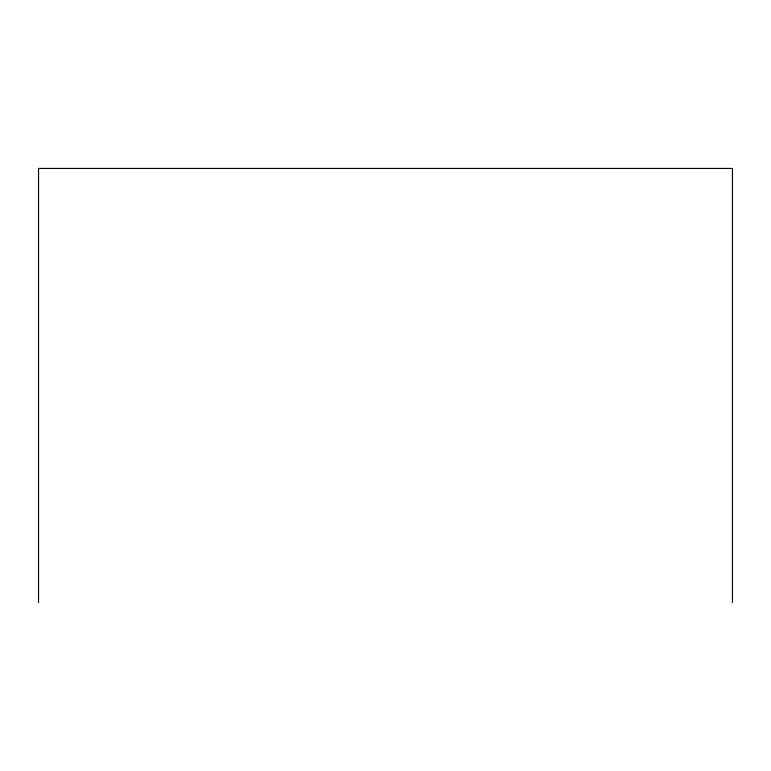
<?xml version="1.0" encoding="UTF-8"?>
<svg xmlns="http://www.w3.org/2000/svg" width="771" height="771" viewBox="0 0 771 771"><rect width="100%" height="100%" fill="white"/><g stroke="black" fill="none" stroke-linecap="round" stroke-linejoin="round"><path stroke-width="1.16" d="M732.45 602.556L732.45 168.444L38.55 168.444L38.55 602.556"/></g></svg>
